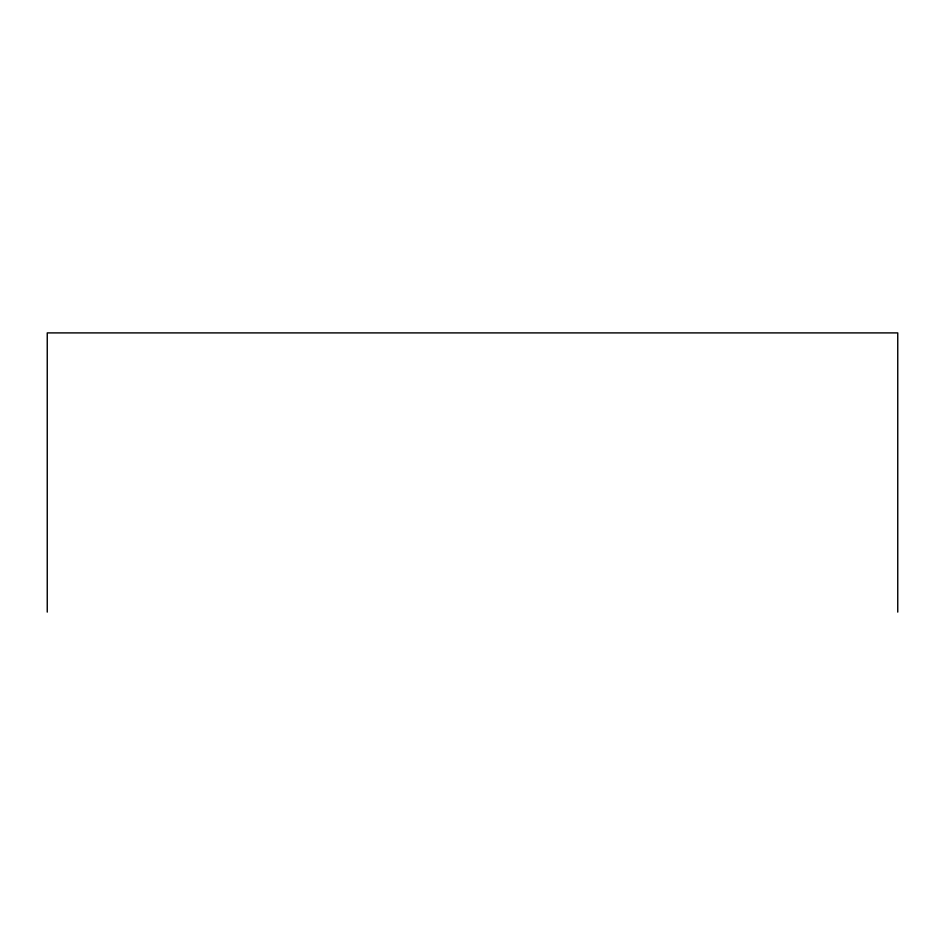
<?xml version="1.0" encoding="UTF-8"?>
<svg xmlns="http://www.w3.org/2000/svg" width="945" height="945" viewBox="0 0 945 945"><rect width="100%" height="100%" fill="white"/><g stroke="black" fill="none" stroke-linecap="round" stroke-linejoin="round"><path stroke-width="1.42" d="M897.75 612.1L897.75 332.9L47.25 332.9L47.25 612.1"/></g></svg>
